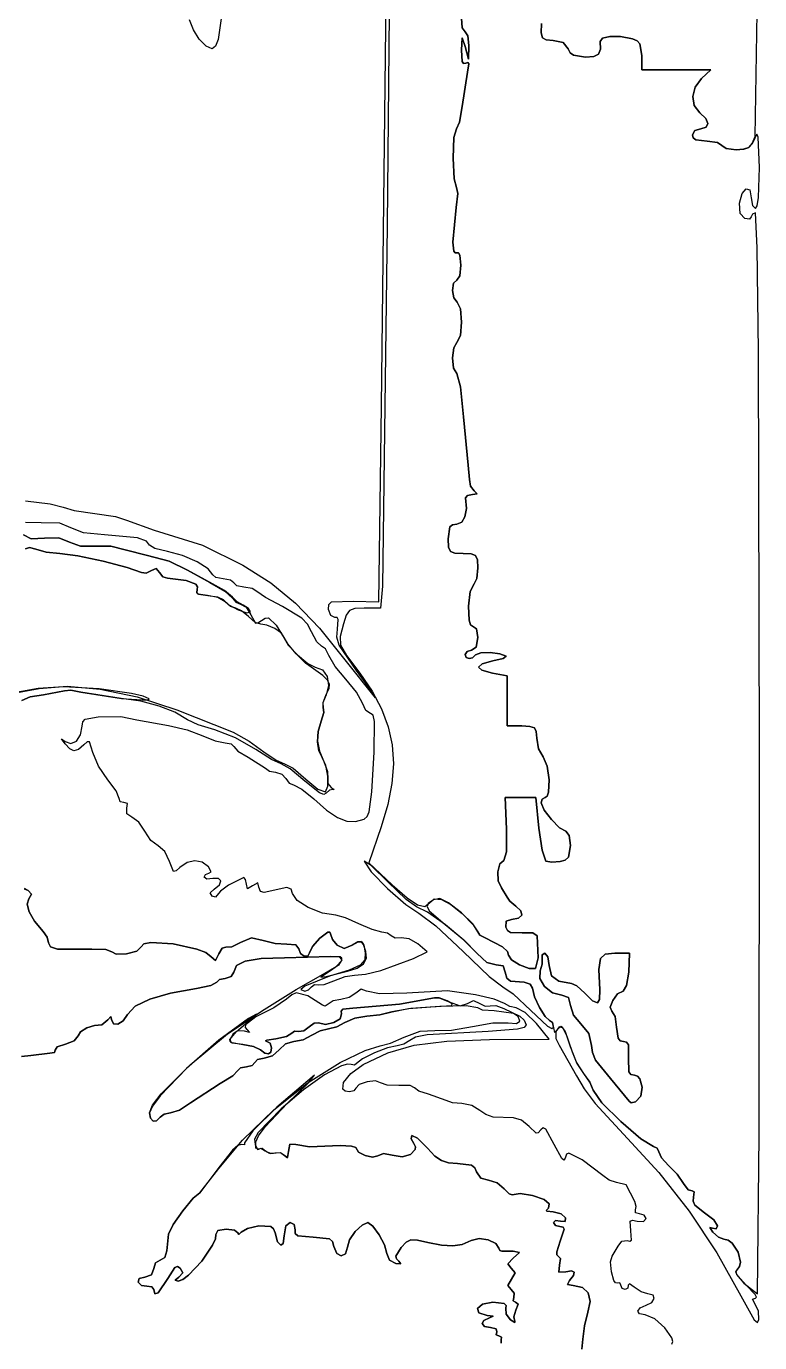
# Model space of a CAD drawing. Extents: x 0 to 397, y 0 to 706.
# Drawn here: x 335.7 to 397.2, y 230.9 to 341.3 of the extents above; entities that cross this region are included whole.
import ezdxf

# ---------------------------------------------------------------- set-up
doc = ezdxf.new("R2010")
doc.units = 0

msp = doc.modelspace()

# ---------------------------------------------------------------- linework, layer by layer
at = {"layer": 'Layer 1', "color": 7}
for points in [[(335.664386, 301.447892), (337.739691, 301.215588), (338.82175, 300.937775), (339.758287, 300.650393), (341.484871, 300.394497), (343.212072, 300.137366), (344.150814, 299.847691), (346.448104, 299.007727), (350.506198, 297.729392), (353.89807, 296.05815), (356.23496, 294.588923), (358.321553, 292.882927), (360.331418, 290.778667), (362.43812, 288.114648), (364.978474, 284.939646), (364.622918, 285.582672), (363.417784, 287.229528), (361.96919, 289.365378), (361.777201, 290.034394), (361.82605, 290.684988), (361.891358, 291.501757), (361.791572, 291.661599), (361.599214, 291.674531), (361.263766, 291.828165), (361.0831, 292.34375), (361.096505, 292.768914), (361.341157, 292.992333), (363.157082, 293.049306), (365.301619, 292.981573), (365.520694, 309.38575), (365.976131, 348.544108)], [(366.208258, 348.339249), (365.987772, 324.555204), (365.614886, 294.30449), (365.427208, 292.452406), (364.058077, 292.452406), (363.294395, 292.419829), (362.838126, 292.255291), (362.557739, 291.858581), (362.321703, 291.129488), (362.051497, 290.093644), (362.089134, 289.366039), (362.587808, 288.488284), (363.700712, 287.001986), (364.728105, 285.501197), (365.519972, 284.012815), (366.079378, 282.514784), (366.409386, 280.985048), (366.513059, 279.401553), (366.393461, 277.742241), (366.053656, 275.985059), (365.496705, 274.10795), (364.471885, 271.109337), (366.426275, 269.257252), (367.665276, 268.15502), (368.543384, 267.563301), (369.140108, 267.443731), (369.534955, 267.757946), (369.948753, 268.070469), (370.55907, 268.019751), (371.340837, 267.614029), (372.268984, 266.861537), (373.203361, 265.902951), (373.591902, 265.324836), (373.773318, 265.042702), (374.209263, 264.794964), (375.674218, 264.043238), (376.08316, 263.659553), (376.177412, 263.343635), (376.415135, 262.964983), (377.099177, 262.540359), (377.886605, 262.239032), (378.434486, 262.230268), (378.650606, 263.138406), (378.574891, 264.974175), (378.207826, 265.218385), (377.317943, 265.223942), (376.323771, 265.244006), (376.076964, 265.415384), (375.939992, 265.714656), (375.970243, 266.195448), (376.426473, 266.346834), (377.008072, 266.451978), (377.275345, 266.721528), (377.20673, 267.086659), (376.780662, 267.478546), (376.272574, 267.881815), (376.061348, 268.220791), (375.577337, 268.997961), (375.308906, 269.575392), (375.269273, 270.337371), (375.433767, 271.001585), (375.777714, 271.285726), (375.988852, 272.031278), (376.001023, 273.932267), (375.884959, 276.57916), (377.172246, 276.578102), (378.45918, 276.577396), (378.713533, 274.019755), (378.991257, 272.151223), (379.301261, 271.250801), (379.789153, 271.149951), (380.494004, 271.203882), (380.92722, 271.334735), (381.189285, 271.564377), (381.353018, 272.561724), (381.244362, 273.404511), (380.983307, 273.755172), (380.454928, 274.047371), (379.763003, 274.732808), (379.159119, 275.52474), (378.894861, 276.136423), (378.990464, 276.447794), (379.23635, 276.577396), (379.413372, 276.69939), (379.527381, 277.026036), (379.578633, 278.057256), (379.414646, 279.199005), (379.059961, 279.979234), (378.686237, 280.656436), (378.530794, 281.541335), (378.496767, 282.101795), (378.337163, 282.412653), (377.965693, 282.546174), (377.296071, 282.574622), (376.061348, 282.574622), (376.061348, 284.675415), (376.061348, 286.775855), (374.826625, 287.00763), (373.935508, 287.25006), (373.644995, 287.51541), (373.954293, 287.781487), (374.862608, 288.0261), (375.711877, 288.242883), (375.969273, 288.428973), (375.452271, 288.633898), (374.630172, 288.731701), (373.835126, 288.707331), (373.399285, 288.545742), (373.150461, 288.30361), (372.865488, 288.228992), (372.630984, 288.319275), (372.533568, 288.571848), (372.689011, 288.820997), (373.062735, 288.924626), (373.45961, 289.189209), (373.591902, 289.98296), (373.474339, 290.735656), (373.150929, 290.9531), (372.985497, 291.068104), (372.877334, 291.437701), (372.821655, 292.619843), (372.96157, 293.857879), (373.274755, 294.51016), (373.49868, 294.947384), (373.591902, 295.833078), (373.563531, 296.503334), (373.413352, 296.864159), (373.043768, 297.010805), (372.357179, 297.03852), (371.668209, 297.066097), (371.298889, 297.214953), (371.150033, 297.584273), (371.122456, 298.273243), (371.261054, 299.265387), (371.476816, 299.455584), (371.828012, 299.507966), (372.244152, 299.670856), (372.518707, 300.126077), (372.634711, 300.823459), (372.575196, 301.712829), (372.727199, 301.901212), (373.150929, 301.982704), (373.537221, 302.050525), (373.29698, 302.287151), (372.988916, 302.693595), (372.909982, 303.251646), (372.793918, 304.446858), (372.390693, 308.502394), (372.14291, 311.028196), (371.831893, 312.148002), (371.567199, 312.597832), (371.483612, 313.445299), (371.578488, 314.292964), (371.849179, 314.743389), (372.134819, 315.319967), (372.235912, 316.437915), (372.149018, 317.555796), (371.870698, 318.132175), (371.588944, 318.4881), (371.483304, 319.111884), (371.560689, 319.705041), (371.828012, 319.96909), (372.077161, 320.337963), (372.18079, 321.224627), (372.083115, 322.072264), (371.971686, 322.259876), (371.828012, 322.262147), (371.69073, 322.252451), (371.591177, 322.407425), (371.505749, 323.158468), (371.793087, 326.05451), (371.90796, 327.237904), (371.796615, 327.730206), (371.60219, 328.455606), (371.516509, 330.199652), (371.596942, 331.943698), (371.801201, 332.669098), (372.066975, 333.213082), (372.295443, 334.521183), (372.743118, 337.39597), (372.837089, 338.121238), (372.755173, 338.224993), (372.584721, 338.168907), (372.406518, 338.136688), (372.288343, 338.303536), (372.222418, 339.262872), (372.293723, 340.295497), (372.533568, 339.548269), (372.802738, 338.489935), (372.844718, 339.636463), (372.770503, 340.446133), (372.533568, 340.782992), (372.294781, 341.119719), (372.216068, 341.92952)], [(378.938253, 341.488548), (378.914545, 340.699091), (379.01529, 340.277241), (379.318906, 340.108265), (379.903806, 340.077436), (380.758234, 339.911057), (381.176629, 339.37188), (381.344353, 339.04018), (381.618572, 338.822252), (382.611377, 338.666324), (383.311801, 338.72058), (383.716057, 338.92125), (383.87736, 339.325187), (383.848922, 339.989241), (384.054393, 340.273299), (384.668514, 340.412002), (385.549731, 340.394005), (386.556493, 340.207964), (386.944092, 340.04966), (387.187657, 339.794288), (387.350244, 338.801438), (387.350244, 337.60799), (390.239143, 337.60799), (393.127689, 337.60799), (392.355811, 336.888676), (391.820289, 336.163188), (391.611758, 335.363352), (391.736537, 334.60704), (392.200941, 334.012124), (392.700448, 333.526795), (392.884669, 333.095739), (392.749076, 332.787119), (392.289136, 332.669098), (391.789382, 332.514714), (391.58358, 332.139931), (391.65526, 331.901277), (391.87762, 331.736706), (392.818303, 331.610764), (393.690326, 331.507135), (394.053026, 331.257986), (394.405584, 331.008837), (395.253177, 330.905208), (395.888673, 330.94484), (396.308336, 331.103469), (396.597294, 331.440692), (396.840678, 332.016106), (397.012888, 342.401375)], [(352.067505, 341.909412), (351.834936, 340.151034), (351.598994, 339.584765), (351.325613, 339.37188), (350.809047, 339.599956), (350.242937, 340.182873), (349.745355, 340.968658), (349.43437, 341.805343)], [(372.216068, 341.92952), (372.294781, 341.119719), (372.533568, 340.782992), (372.770503, 340.446133), (372.844718, 339.636463), (372.802738, 338.489935), (372.533568, 339.548269), (372.293723, 340.295497), (372.222418, 339.262872), (372.288343, 338.303536), (372.406518, 338.136688), (372.584721, 338.168907), (372.755173, 338.224993), (372.837089, 338.121238), (372.743118, 337.39597), (372.295443, 334.521183), (372.066975, 333.213082), (371.801201, 332.669098), (371.596942, 331.943698), (371.516509, 330.199652), (371.60219, 328.455606), (371.796615, 327.730206), (371.90796, 327.237904), (371.793087, 326.05451), (371.505749, 323.158468), (371.591177, 322.407425), (371.69073, 322.252451), (371.828012, 322.262147), (371.971686, 322.259876), (372.083115, 322.072264), (372.18079, 321.224627), (372.077161, 320.337963), (371.828012, 319.96909), (371.560689, 319.705041), (371.483304, 319.111884), (371.588944, 318.4881), (371.870698, 318.132175), (372.149018, 317.555796), (372.235912, 316.437915), (372.134819, 315.319967), (371.849179, 314.743389), (371.578488, 314.292964), (371.483612, 313.445299), (371.567199, 312.597832), (371.831893, 312.148002), (372.14291, 311.028196), (372.390693, 308.502394), (372.793918, 304.446858), (372.909982, 303.251646), (372.988916, 302.693595), (373.29698, 302.287151), (373.537221, 302.050525), (373.150929, 301.982704), (372.727199, 301.901212), (372.575196, 301.712829), (372.634711, 300.823459), (372.518707, 300.126077), (372.244152, 299.670856), (371.828012, 299.507966), (371.476816, 299.455584), (371.261054, 299.265387), (371.122456, 298.273243), (371.150033, 297.584273), (371.298889, 297.214953), (371.668209, 297.066097), (372.357179, 297.03852), (373.043768, 297.010805), (373.413352, 296.864159), (373.563531, 296.503334), (373.591902, 295.833078), (373.49868, 294.947384), (373.274755, 294.51016), (372.96157, 293.857879), (372.821655, 292.619843), (372.877334, 291.437701), (372.985497, 291.068104), (373.150929, 290.9531), (373.474339, 290.735656), (373.591902, 289.98296), (373.45961, 289.189209), (373.062735, 288.924626), (372.689011, 288.820997), (372.533568, 288.571848), (372.630984, 288.319275), (372.865488, 288.228992), (373.150461, 288.30361), (373.399285, 288.545742), (373.835126, 288.707331), (374.630172, 288.731701), (375.452271, 288.633898), (375.969273, 288.428973), (375.711877, 288.242883), (374.862608, 288.0261), (373.954293, 287.781487), (373.644995, 287.51541), (373.935508, 287.25006), (374.826625, 287.00763), (376.061348, 286.775855), (376.061348, 284.675415), (376.061348, 282.574622), (377.296071, 282.574622), (377.965693, 282.546174), (378.337163, 282.412653), (378.496767, 282.101795), (378.530794, 281.541335), (378.686237, 280.656436), (379.059961, 279.979234), (379.414646, 279.199005), (379.578633, 278.057256), (379.527381, 277.026036), (379.413372, 276.69939), (379.23635, 276.577396), (378.990464, 276.447794), (378.894861, 276.136423), (379.159119, 275.52474), (379.763003, 274.732808), (380.454928, 274.047371), (380.983307, 273.755172), (381.244362, 273.404511), (381.353018, 272.561724), (381.189285, 271.564377), (380.92722, 271.334735), (380.494004, 271.203882), (379.789153, 271.149951), (379.301261, 271.250801), (378.991257, 272.151223), (378.713533, 274.019755), (378.45918, 276.577396), (377.172246, 276.578102), (375.884959, 276.57916), (376.001023, 273.932267), (375.988852, 272.031278), (375.777714, 271.285726), (375.433767, 271.001585), (375.269273, 270.337371), (375.308906, 269.575392), (375.577337, 268.997961), (376.061348, 268.220791), (376.272574, 267.881815), (376.780662, 267.478546), (377.20673, 267.086659), (377.275345, 266.721528), (377.008072, 266.451978), (376.426473, 266.346834), (375.970243, 266.195448), (375.939992, 265.714656), (376.076964, 265.415384), (376.323771, 265.244006), (377.317943, 265.223942), (378.207826, 265.218385), (378.574891, 264.974175), (378.650606, 263.138406), (378.434486, 262.230268), (377.886605, 262.239032), (377.099177, 262.540359), (376.415135, 262.964983), (376.177412, 263.343635), (376.08316, 263.659553), (375.674218, 264.043238), (374.209263, 264.794964), (373.773318, 265.042702), (373.591902, 265.324836), (373.176197, 265.969731), (372.217303, 266.898094), (371.147547, 267.733919), (370.399261, 268.101199), (369.89254, 267.987472), (369.442174, 267.700443), (369.337499, 267.437342), (369.515729, 267.084184), (370.870925, 265.921031), (372.41402, 264.64296), (373.541455, 263.493213), (374.3528, 262.729757), (375.124722, 262.538595), (375.707644, 262.460102), (375.880726, 261.938167), (376.013238, 261.427212), (376.325931, 261.188514), (377.47246, 261.099261), (377.970759, 260.928561), (378.178016, 260.580325), (378.349593, 259.860024), (378.755293, 258.964998), (379.231571, 258.202596), (379.614881, 257.880162), (379.84745, 257.698746), (379.947198, 257.2628), (380.014093, 256.868747), (380.262228, 257.134037), (380.577921, 257.396812), (380.913457, 256.957648), (381.506829, 255.234327), (381.89149, 254.264893), (382.46321, 253.420343), (382.988629, 252.69922), (383.2619, 252.026517), (384.001736, 250.984873), (385.576961, 249.396998), (387.259277, 247.942869), (388.320383, 247.302466), (388.631886, 247.172247), (388.761356, 246.867138), (389.004111, 246.353009), (389.587915, 245.72061), (390.296646, 244.978233), (390.840277, 244.200137), (391.229876, 243.687374), (391.568411, 243.583128), (391.728043, 243.509618), (391.68765, 243.070189), (391.65994, 242.71068), (391.790881, 242.387519), (392.600286, 241.746919), (393.374634, 241.1707), (393.698131, 240.661421), (393.57779, 240.400277), (393.259276, 240.46457), (393.045183, 240.518193), (393.302314, 240.132606), (393.774464, 239.710993), (394.229415, 239.535706), (394.590514, 239.446791), (394.923814, 239.208097), (395.434593, 238.449679), (395.616891, 237.59707), (395.539591, 237.240636), (395.325849, 236.986885), (395.218175, 236.819001), (395.277518, 236.569328), (395.889588, 235.840356), (397.036117, 234.949592), (397.17004, 248.265859), (397.222736, 280.281565), (397.129956, 314.021032), (397.020132, 322.682973), (396.869958, 325.613538), (396.624513, 325.513129), (396.522472, 325.271696), (396.361473, 325.092309), (395.974255, 325.140463), (395.58933, 325.565913), (395.533282, 326.42528), (395.744547, 327.244602), (396.07828, 327.638175), (396.386812, 327.538366), (396.522472, 326.877542), (396.626101, 326.233942), (396.87525, 325.966316), (397.01829, 326.21175), (397.123958, 326.90744), (397.200159, 329.405901), (397.106364, 331.955208), (396.993436, 332.199358), (396.8181, 331.875347), (396.590927, 331.38637), (396.301412, 331.090372), (395.880333, 330.944328), (395.258468, 330.905208), (394.407171, 331.008837), (394.053026, 331.257986), (393.690326, 331.507135), (392.818303, 331.610764), (391.87762, 331.736706), (391.65526, 331.901277), (391.58358, 332.139931), (391.789382, 332.514714), (392.289136, 332.669098), (392.749076, 332.787119), (392.884669, 333.095739), (392.700448, 333.526795), (392.200941, 334.012124), (391.736537, 334.60704), (391.611758, 335.363352), (391.820289, 336.163188), (392.355811, 336.888676), (393.127689, 337.60799), (390.239143, 337.60799), (387.350244, 337.60799), (387.350244, 338.801438), (387.187657, 339.794288), (386.944092, 340.04966), (386.556493, 340.207964), (385.549731, 340.394005), (384.668514, 340.412002), (384.054393, 340.273299), (383.848922, 339.989241), (383.87736, 339.325187), (383.716057, 338.92125), (383.311801, 338.72058), (382.611377, 338.666324), (381.618572, 338.822252), (381.344353, 339.04018), (381.176629, 339.37188), (380.758234, 339.911057), (379.903806, 340.077436), (379.318906, 340.108265), (379.01529, 340.277241), (378.914545, 340.699091), (378.938253, 341.488548)], [(335.570636, 268.923172), (335.899689, 268.782061), (336.180324, 268.466236), (335.952959, 268.077916), (335.806964, 267.64132), (335.978271, 267.000267), (336.439429, 266.216472), (337.162987, 265.351647), (337.477709, 264.87425), (337.608546, 264.381508), (337.775526, 264.055828), (338.355157, 263.872361), (341.22452, 263.864335), (342.408047, 263.826985), (342.900216, 263.627974), (343.262916, 263.448189), (344.134939, 263.457582), (345.01609, 263.691783), (345.369662, 264.060127), (345.59344, 264.303829), (346.189259, 264.415959), (348.04394, 264.309894), (350.027539, 263.870718), (350.784506, 263.56646), (351.233891, 263.227218), (351.603823, 262.918802), (351.876652, 263.463932), (352.151554, 263.950016), (352.466144, 264.028377), (352.972469, 264.051837), (353.707923, 264.405497), (354.624969, 264.803342), (355.601282, 264.582591), (356.597968, 264.322329), (357.5973, 264.275322), (358.348232, 264.232371), (358.598837, 263.893616), (358.728439, 263.506839), (359.039809, 263.260026), (359.351312, 263.28256), (359.480782, 263.542954), (359.739853, 264.086629), (360.362727, 264.790377), (361.013382, 265.270332), (361.185499, 265.282503), (361.244672, 265.138569), (361.408581, 264.671094), (361.802414, 264.20653), (362.390627, 263.922103), (363.071709, 264.18748), (363.572505, 264.460238), (363.873177, 264.472216), (364.04202, 264.183164), (364.147329, 263.552832), (364.114102, 262.960838), (363.726201, 262.514959), (362.801327, 262.09501), (361.157183, 261.580803), (359.093608, 260.766768), (358.763926, 260.467568), (359.086376, 260.349608), (359.400657, 260.454868), (359.660699, 260.70803), (359.91073, 260.903558), (360.200449, 260.869956), (360.723619, 260.885698), (361.534656, 261.199097), (362.4618, 261.554698), (363.263268, 261.671114), (364.178396, 261.757451), (365.470423, 262.067328), (368.205687, 263.078699), (369.346219, 263.629032), (368.568696, 264.303191), (367.835667, 264.731023), (367.164287, 264.813308), (366.663254, 264.791348), (366.339492, 264.968883), (366.023138, 265.194573), (365.540097, 265.2885), (364.728443, 265.495757), (363.622043, 265.994056), (362.513923, 266.492355), (361.698697, 266.699612), (360.568942, 266.889754), (359.383989, 267.358204), (358.449132, 267.952001), (358.06967, 268.518183), (357.958148, 268.889338), (357.573841, 269.028123), (355.688418, 268.621547), (355.377048, 268.690471), (355.247446, 269.046997), (355.145052, 269.414812), (354.718279, 269.169058), (354.291109, 268.92498), (354.189112, 269.302408), (354.127376, 269.706515), (353.978856, 269.874614), (352.68813, 269.228104), (352.01224, 268.72313), (351.719666, 268.366488), (351.60272, 268.228816), (351.321732, 268.314982), (351.160425, 268.579478), (351.498121, 268.882602), (351.939083, 269.244464), (352.054276, 269.580926), (351.858583, 269.790653), (351.366888, 269.772308), (350.868589, 269.73606), (350.661332, 269.907775), (350.777616, 270.133465), (351.057149, 270.227392), (351.252059, 270.354921), (351.01411, 270.756559), (350.498123, 271.143865), (349.871771, 271.263413), (349.218101, 271.116922), (348.620158, 270.706112), (348.295707, 270.416823), (348.086185, 270.380145), (347.75938, 271.213054), (347.360962, 272.043449), (346.798766, 272.514805), (346.186299, 272.966845), (345.667759, 273.750939), (345.163684, 274.520083), (344.585789, 274.936273), (344.171804, 275.205354), (344.17692, 275.677107), (344.219165, 276.081346), (343.913747, 276.150887), (343.598893, 276.212006), (343.522164, 276.503313), (343.283553, 277.150263), (342.579541, 278.066825), (341.782924, 279.195494), (341.322593, 280.353532), (341.049631, 281.250073), (340.857951, 281.245856), (340.564473, 280.994882), (340.107157, 280.608838), (339.733284, 280.491512), (339.381834, 280.645979), (338.991789, 281.075315), (338.700526, 281.498649), (338.996375, 281.274282), (339.4744, 281.098202), (339.939262, 281.311059), (340.291279, 281.824351), (340.43077, 282.549575), (340.485225, 282.918564), (340.686225, 283.151194), (341.753687, 283.342972), (343.655558, 283.362596), (345.016884, 283.09885), (347.662719, 282.604608), (349.240078, 282.255226), (350.555499, 281.761116), (351.565414, 281.339017), (352.407583, 281.16351), (352.918406, 281.071655), (353.130778, 280.850949), (353.489112, 280.460247), (354.350684, 279.959479), (355.78261, 279.037317), (356.122291, 278.794914), (356.641625, 278.694064), (357.158268, 278.538621), (357.49182, 278.164897), (357.767913, 277.790247), (358.146928, 277.632555), (358.829686, 277.285686), (359.837088, 276.455688), (360.910757, 275.518544), (361.824022, 274.90611), (362.617298, 274.596625), (363.331001, 274.568325), (364.071129, 274.747922), (364.30461, 274.972332), (364.473384, 275.384124), (364.695855, 277.062785), (364.89663, 280.369759), (364.946592, 282.964839), (364.832088, 283.484387), (364.611585, 283.632956), (364.218723, 283.880783), (363.931429, 284.476801), (363.433483, 285.421144), (362.53337, 286.507038), (361.621836, 287.577455), (361.0958, 288.485417), (360.816355, 289.044791), (360.497488, 289.277404), (360.104317, 289.631549), (359.646588, 290.482846), (359.311245, 291.102661), (358.836565, 291.625274), (357.215594, 292.60022), (355.79046, 293.347712), (355.070704, 293.864224), (354.664128, 294.112888), (353.991909, 294.216296), (353.383676, 294.319925), (353.130778, 294.569074), (352.871707, 294.818223), (352.248833, 294.921852), (351.625959, 295.01697), (351.366888, 295.245702), (350.994994, 295.750935), (350.05914, 296.339579), (348.829069, 296.871998), (347.574524, 297.208559), (346.515705, 297.469041), (346.075218, 297.751484), (345.811974, 298.08723), (345.059614, 298.350413), (342.311782, 298.608029), (340.529327, 298.772777), (339.489558, 299.186232), (338.553374, 299.575435), (336.991184, 299.626499), (335.683216, 299.644844)], [(335.508811, 298.60556), (336.14487, 298.271303), (337.267762, 298.315929), (338.467296, 298.348826), (339.368908, 297.998076), (340.284279, 297.645298), (341.508154, 297.650237), (342.820797, 297.646224), (344.03475, 297.359901), (345.893185, 296.872009), (347.715503, 296.392936), (349.25022, 295.647164), (351.127705, 294.619521), (352.384564, 293.888257), (353.017536, 293.296957), (353.29773, 292.949602), (353.706512, 292.805184), (354.162521, 292.534824), (354.556354, 291.884786), (354.943263, 291.211553), (355.162283, 291.220268), (355.462993, 291.426528), (355.773725, 291.63217), (356.03908, 291.647411), (356.683958, 291.024008), (357.356353, 289.93216), (357.697958, 289.344845), (358.471793, 288.536702), (359.339489, 287.821627), (359.962677, 287.513514), (360.561727, 287.286904), (360.954071, 286.714516), (361.077202, 285.957515), (360.868611, 285.177065), (360.614743, 284.522927), (360.633661, 284.126492), (360.672863, 283.701439), (360.467855, 282.979258), (360.206138, 282.116711), (360.152119, 281.295405), (360.308708, 280.468477), (360.678816, 279.589062), (360.988379, 278.762988), (361.016425, 278.156783), (361.031153, 277.754837), (361.308878, 277.41983), (361.545195, 277.247718), (361.460572, 277.237796), (361.16415, 277.190701), (360.891541, 276.929821), (360.683678, 276.83628), (360.316072, 276.974448), (359.08814, 277.953583), (357.865853, 278.970025), (357.100236, 279.395387), (356.295108, 279.753412), (354.977218, 280.60859), (353.272418, 281.588343), (351.536927, 282.245833), (350.140235, 282.667359), (349.25022, 283.079095), (348.192173, 283.721779), (346.869939, 284.251817), (345.351516, 284.647049), (343.704903, 284.885318), (340.302006, 285.421188), (339.484972, 285.583377), (338.93993, 285.523846), (337.171454, 285.201054), (336.059939, 285.015272), (335.37652, 284.717043)], [(335.688023, 297.423401), (336.015312, 297.558691), (336.548448, 297.392356), (337.410638, 297.1399), (338.555402, 297.030053), (340.058595, 296.843202), (342.172744, 296.404666), (344.188401, 295.880008), (345.39612, 295.434791), (345.787175, 295.393869), (346.225854, 295.605889), (346.642132, 295.793302), (346.911302, 295.443611), (347.192598, 295.076148), (347.569938, 294.971946), (349.141917, 294.788502), (349.948765, 294.464034), (350.093872, 294.25788), (350.074309, 294.016271), (350.041148, 293.780863), (350.165943, 293.624467), (350.955549, 293.51074), (351.774832, 293.413594), (352.235075, 293.180187), (352.731097, 292.745195), (353.509, 292.323333), (354.226644, 292.069284), (354.54189, 292.137728), (354.360606, 292.44222), (353.924529, 292.701467), (353.409384, 292.992553), (353.037645, 293.373862), (352.356298, 293.927944), (351.097366, 294.634691), (349.25022, 295.647164), (347.715503, 296.392936), (345.893185, 296.872009), (344.03475, 297.359901), (342.820797, 297.646224), (341.508154, 297.650237), (340.284279, 297.645298), (339.368908, 297.998076), (338.467296, 298.348826), (337.267762, 298.315929), (336.14487, 298.271303), (335.508811, 298.60556)], [(334.080766, 285.222926), (336.812326, 285.717521), (339.164936, 285.913307), (341.93334, 285.673027), (345.030223, 285.010141), (348.368275, 283.938109), (353.075524, 282.046337), (354.42861, 281.293531), (355.651024, 280.409623), (356.695026, 279.696262), (357.400097, 279.39962), (358.111033, 279.02497), (359.169632, 278.124328), (360.191497, 277.285377), (360.814636, 277.058938), (361.014347, 277.530889), (361.016116, 278.36598), (360.848618, 279.264572), (360.540527, 279.927023), (360.25885, 280.497449), (360.151369, 281.258804), (360.220298, 282.117328), (360.467855, 282.979258), (360.672863, 283.701439), (360.633661, 284.126492), (360.622328, 284.53717), (360.894363, 285.225396), (361.124364, 285.719296), (361.166443, 286.080706), (361.00281, 286.41116), (360.615669, 286.812191), (359.637063, 287.513514), (359.143951, 287.852776), (358.377954, 288.626088), (357.673274, 289.466736), (357.364114, 290.008007), (357.127477, 290.357506), (356.568776, 290.742888), (355.914825, 291.037055), (355.392438, 291.112908), (354.932944, 291.266851), (354.367618, 291.744381), (353.788444, 292.244443), (353.295525, 292.452406), (352.862093, 292.607849), (352.425222, 292.981573), (351.805744, 293.355297), (350.933324, 293.51074), (350.162107, 293.624996), (350.040503, 293.781459), (350.074309, 294.016271), (350.093872, 294.25788), (349.948765, 294.464034), (349.141917, 294.788502), (347.569938, 294.971946), (347.192598, 295.076148), (346.911302, 295.443611), (346.642132, 295.793302), (346.225854, 295.605889), (345.787175, 295.393869), (345.39612, 295.434791), (344.188401, 295.880008), (342.172744, 296.404666), (340.058595, 296.843202), (338.555402, 297.030053), (337.410638, 297.1399), (336.548448, 297.392356), (336.015312, 297.558691), (335.688023, 297.423401)], [(336.726601, 285.729868), (334.257155, 285.258557)], [(335.37652, 284.717043), (336.059939, 285.015272), (337.171454, 285.201054), (338.93993, 285.523846), (339.484972, 285.583377), (340.302006, 285.421188), (343.719234, 284.888272), (345.424723, 284.766988), (345.917309, 284.778394), (346.032885, 284.851451), (345.526076, 285.0887), (344.57094, 285.314142), (341.837208, 285.680391), (338.874743, 285.851775), (336.726601, 285.729868)], [(364.066896, 271.228929), (364.655903, 270.350252), (366.018817, 268.948263), (367.549476, 267.599257), (368.641721, 266.879529), (370.069281, 265.828647), (372.36494, 263.662546), (374.546784, 261.57194), (375.700456, 260.702386), (376.559426, 260.118583), (378.031966, 258.714835), (379.433817, 257.409203), (379.811058, 257.197978), (379.941906, 257.303723), (379.845862, 257.710873), (379.614881, 257.880162), (379.231571, 258.202596), (378.755293, 258.964998), (378.349593, 259.860024), (378.178016, 260.580325), (377.970759, 260.928561), (377.47246, 261.099261), (376.325931, 261.188514), (376.013238, 261.427212), (375.880726, 261.938167), (375.707644, 262.460102), (375.124722, 262.538595), (374.3528, 262.729757), (373.541455, 263.493213), (372.43495, 264.614192), (370.879877, 265.90229), (369.386915, 266.963837), (368.466743, 267.405168), (367.590134, 268.01931), (366.060797, 269.49573), (364.652552, 270.867155), (364.066896, 271.228929)], [(335.346225, 254.859015), (336.10924, 254.939405), (337.704502, 255.143663), (338.093439, 255.198035), (338.151119, 255.389197), (338.334343, 255.65475), (339.025302, 255.888025), (339.768738, 256.183476), (340.077992, 256.59852), (340.290717, 256.936315), (340.810888, 257.25354), (341.461499, 257.469561), (342.065543, 257.503748), (342.59083, 257.93837), (342.82503, 258.209083), (342.894924, 257.968356), (343.051155, 257.584236), (343.416639, 257.554724), (343.857198, 257.837685), (344.238656, 258.390985), (344.873595, 259.066053), (346.092107, 259.671172), (347.82358, 260.179652), (349.997404, 260.564803), (351.213738, 260.816466), (351.719666, 261.100672), (351.926923, 261.317675), (352.425222, 261.407942), (352.923521, 261.559725), (353.130778, 261.924762), (353.361859, 262.483562), (354.102064, 262.856625), (355.42184, 263.063794), (357.391631, 263.124913), (361.244672, 263.233215), (361.964923, 263.21561), (362.189147, 262.956108), (361.921642, 262.524099), (361.166708, 261.988967), (360.425257, 261.517347), (360.891894, 261.576217), (362.655784, 262.012956), (363.493025, 262.276211), (364.024739, 262.632567), (364.259855, 263.091514), (364.207302, 263.662546), (364.011163, 264.245225), (363.824052, 264.49572), (363.544669, 264.460861), (363.071709, 264.18748), (362.390627, 263.922103), (361.802414, 264.20653), (361.408581, 264.671094), (361.244672, 265.138569), (361.185499, 265.282503), (361.013382, 265.270332), (360.362727, 264.790377), (359.739853, 264.086629), (359.480782, 263.542954), (359.351312, 263.28256), (359.039809, 263.260026), (358.728439, 263.506839), (358.598837, 263.893616), (358.348232, 264.232371), (357.5973, 264.275322), (356.597968, 264.322329), (355.601282, 264.582591), (354.624969, 264.803342), (353.707923, 264.405497), (352.972469, 264.051837), (352.466144, 264.028377), (352.151554, 263.950016), (351.876652, 263.463932), (351.603823, 262.918802), (351.233891, 263.227218), (350.784506, 263.56646), (350.027539, 263.870718), (348.04394, 264.309894), (346.189259, 264.415959), (345.59344, 264.303829), (345.369662, 264.060127), (345.01609, 263.691783), (344.134939, 263.457582), (343.262916, 263.448189), (342.900216, 263.627974), (342.408047, 263.826985), (341.22452, 263.864335), (338.355157, 263.872361), (337.775526, 264.055828), (337.608546, 264.381508), (337.477709, 264.87425), (337.162987, 265.351647), (336.439429, 266.216472), (335.978271, 267.000267), (335.806964, 267.64132), (335.952959, 268.077916), (336.180324, 268.466236), (335.899689, 268.782061), (335.587216, 268.932564)], [(375.540207, 230.818738), (375.550878, 231.09902), (375.575837, 231.326959), (375.355792, 231.421812), (375.141259, 231.525441), (375.179403, 231.77459), (375.11996, 232.023739), (374.67105, 232.127368), (374.160354, 232.223302), (373.96395, 232.45113), (374.093844, 232.720895), (374.562041, 232.942638), (374.872045, 233.077708), (374.385652, 233.14478), (373.667049, 233.347048), (373.561254, 233.721528), (373.987339, 234.082447), (374.864372, 234.244036), (375.817358, 234.134278), (375.970811, 233.978973), (375.94352, 233.740622), (375.982414, 233.251451), (376.346745, 232.782124), (376.693923, 232.548717), (376.691057, 232.626196), (376.616576, 233.031362), (376.791598, 233.584694), (376.967238, 234.085815), (376.758437, 234.244036), (376.557001, 234.359218), (376.614857, 234.636325), (376.649914, 234.997393), (376.393665, 235.31507), (376.11206, 235.658411), (376.414126, 236.184315), (376.718221, 236.721816), (376.391548, 237.099774), (376.105445, 237.467545), (376.569701, 237.954908), (377.078231, 238.415415), (376.569701, 238.519), (375.620375, 238.519), (375.43358, 238.576591), (375.355792, 238.773353), (375.094135, 239.186715), (374.465072, 239.477806), (373.702459, 239.580448), (373.040157, 239.428461), (372.288448, 239.099904), (371.488419, 238.965088), (370.552593, 239.019978), (369.393491, 239.260539), (368.524566, 239.457207), (367.97453, 239.472603), (367.578878, 239.275075), (367.173106, 238.832972), (366.734118, 238.112467), (366.768442, 237.88578), (366.962145, 237.69491), (367.146868, 237.48051), (366.712731, 237.493121), (366.188018, 237.776049), (365.969428, 238.348961), (365.765489, 239.056033), (365.321375, 239.906079), (364.805293, 240.624296), (364.385455, 240.935882), (363.88704, 240.720605), (363.317816, 240.169075), (362.849994, 239.486245), (362.655784, 238.877069), (362.500688, 238.317029), (362.14871, 238.141395), (361.76981, 238.343917), (361.53395, 238.918344), (361.420157, 239.334071), (361.159917, 239.574512), (359.801104, 239.712095), (358.505174, 239.829085), (358.290002, 240.017342), (358.270753, 240.329456), (358.187542, 240.765402), (357.862237, 240.946818), (357.491202, 240.658731), (357.364114, 239.817928), (357.277369, 239.176418), (357.068618, 239.020253), (356.815087, 239.324662), (356.594, 240.064873), (356.476552, 240.412618), (356.248939, 240.609518), (355.236863, 240.648015), (354.29618, 240.442037), (353.753431, 240.118848), (353.568884, 239.935227), (353.488848, 240.064873), (353.194454, 240.305468), (352.493661, 240.38837), (351.810903, 240.252066), (351.644877, 239.936109), (351.609789, 239.563384), (351.363178, 239.022425), (350.452532, 237.705053), (349.347217, 236.522486), (348.857273, 236.150034), (348.481517, 236.013218), (348.236116, 236.09149), (348.541842, 236.351532), (348.868999, 236.702281), (348.648734, 237.103302), (348.417543, 237.243933), (348.188799, 237.163406), (347.616152, 236.235821), (346.801808, 235.023323), (346.531046, 234.959966), (346.427996, 235.317892), (346.257384, 235.547418), (345.847323, 235.582476), (345.391755, 235.638656), (345.112134, 235.919732), (345.2054, 236.238114), (345.693159, 236.360704), (346.247903, 236.533565), (346.427996, 237.06626), (346.58238, 237.566014), (346.957163, 237.771816), (347.34394, 237.996844), (347.513494, 238.565566), (347.655311, 239.954453), (348.065156, 240.755794), (348.877201, 241.916208), (349.734292, 242.963314), (350.279273, 243.424731), (351.872419, 245.453204), (353.857561, 247.850623), (356.497912, 250.381557), (359.368251, 252.673903), (362.043361, 254.355557), (364.161705, 255.349906), (365.408511, 255.763494), (366.261131, 255.976792), (367.432045, 256.489864), (368.767795, 256.988295), (369.98263, 257.039845), (371.385011, 257.068729), (373.137171, 257.385214), (374.841618, 257.689485), (376.129081, 257.688956), (376.842134, 257.633085), (377.119682, 257.831479), (376.98819, 258.207711), (376.588972, 258.47305), (374.958917, 258.682026), (373.993496, 258.755757), (373.591902, 258.933204), (372.619277, 259.093647), (370.396659, 259.057074), (367.966939, 258.872929), (366.373006, 258.590657), (365.372307, 258.33798), (364.287735, 258.23294), (363.278437, 258.08076), (362.458581, 257.715062), (361.767798, 257.342572), (361.068283, 257.174606), (360.368768, 257.00664), (359.677985, 256.63415), (358.955937, 256.268452), (358.181501, 256.116272), (357.479031, 255.909015), (356.929492, 255.410716), (356.384097, 254.912417), (355.691594, 254.70516), (355.128824, 254.601531), (354.894668, 254.352382), (354.687411, 254.103233), (354.189112, 253.999604), (353.690813, 253.906382), (353.483556, 253.682457), (353.045538, 253.229975), (351.992363, 252.587786), (349.495753, 250.964655), (348.592686, 250.36749), (347.832758, 250.119046), (347.304341, 250.015417), (346.957163, 249.766268), (346.662494, 249.463601), (346.376755, 249.440963), (346.160734, 249.673052), (346.075218, 250.134568), (346.335804, 250.781411), (347.054475, 251.724136), (349.487551, 254.155576), (352.617409, 256.745567), (355.687007, 258.81079), (358.377998, 260.468141), (360.625899, 261.761778), (361.710256, 262.406723), (362.195629, 262.916333), (362.20395, 263.097236), (362.05083, 263.216525), (361.244672, 263.233215), (357.391631, 263.124913), (355.42184, 263.063794), (354.102064, 262.856625), (353.361859, 262.483562), (353.130778, 261.924762), (352.923521, 261.559725), (352.425222, 261.407942), (351.926923, 261.317675), (351.719666, 261.100672), (351.213738, 260.816466), (349.997404, 260.564803), (347.82358, 260.179652), (346.092107, 259.671172), (344.873595, 259.066053), (344.238656, 258.390985), (343.857198, 257.837685), (343.416639, 257.554724), (343.051155, 257.584236), (342.894924, 257.968356), (342.82503, 258.209083), (342.59083, 257.93837), (342.065543, 257.503748), (341.461499, 257.469561), (340.810888, 257.25354), (340.290717, 256.936315), (340.077992, 256.59852), (339.768738, 256.183476), (339.025302, 255.888025), (338.334343, 255.65475), (338.151119, 255.389197), (338.093439, 255.198035), (337.704502, 255.143663), (336.10924, 254.939405), (335.346225, 254.859015)], [(379.589128, 262.489912), (379.767986, 261.627811), (380.382879, 261.185339), (381.453913, 260.989547), (381.891313, 260.781673), (382.552816, 260.177452), (383.217935, 259.530645), (383.618206, 259.351952), (383.800989, 259.651097), (383.813645, 260.437802), (383.75316, 262.151074), (383.877189, 263.075391), (384.284388, 263.452616), (385.073415, 263.52461), (386.324366, 263.52461), (386.242168, 261.937109), (386.073099, 260.815936), (385.781793, 260.349608), (385.318447, 260.108705), (384.904478, 259.566441), (384.691924, 258.993485), (384.83282, 258.660507), (385.11588, 258.21217), (385.233576, 257.321714), (385.363222, 256.392233), (385.538674, 256.182087), (385.799785, 256.116272), (386.071049, 256.05275), (386.223383, 255.829287), (386.231585, 254.70516), (386.241375, 253.561851), (386.412362, 253.350377), (386.72371, 253.294048), (386.98966, 253.209996), (387.186748, 252.98583), (387.367045, 252.285103), (387.250016, 251.527755), (386.821077, 251.049674), (386.447353, 250.982691), (386.29191, 251.106472), (384.704409, 253.022762), (383.463248, 254.559992), (383.197176, 255.179679), (383.116908, 255.788188), (382.903345, 256.796252), (382.234963, 257.590531), (381.60349, 258.330263), (381.353018, 259.140638), (381.192195, 259.801567), (380.647462, 259.99683), (379.863281, 260.209528), (379.196839, 260.733739), (378.800801, 261.398643), (378.827833, 262.033417), (379.002546, 262.593188), (378.983055, 263.083638), (378.98354, 263.395008), (379.207069, 263.52461), (379.476945, 263.220648), (379.589128, 262.489912)], [(378.983055, 263.083638), (379.002546, 262.593188), (378.827833, 262.033417), (378.800801, 261.398643), (379.196839, 260.733739), (379.863281, 260.209528), (380.647462, 259.99683), (381.192195, 259.801567), (381.353018, 259.140638), (381.60349, 258.330263), (382.234963, 257.590531), (382.903345, 256.796252), (383.116908, 255.788188), (383.197176, 255.179679), (383.463248, 254.559992), (384.704409, 253.022762), (386.29191, 251.106472), (386.447353, 250.982691), (386.821077, 251.049674), (387.250016, 251.527755), (387.367045, 252.285103), (387.186748, 252.98583), (386.98966, 253.209996), (386.72371, 253.294048), (386.412362, 253.350377), (386.241375, 253.561851), (386.231585, 254.70516), (386.223383, 255.829287), (386.071049, 256.05275), (385.799785, 256.116272), (385.538674, 256.182087), (385.363222, 256.392233), (385.233576, 257.321714), (385.11588, 258.21217), (384.83282, 258.660507), (384.691924, 258.993485), (384.904478, 259.566441), (385.318447, 260.108705), (385.781793, 260.349608), (386.073099, 260.815936), (386.242168, 261.937109), (386.324366, 263.52461), (385.073415, 263.52461), (384.284388, 263.452616), (383.877189, 263.075391), (383.75316, 262.151074), (383.813645, 260.437802), (383.800989, 259.651097), (383.618206, 259.351952), (383.217935, 259.530645), (382.552816, 260.177452), (381.891313, 260.781673), (381.453913, 260.989547), (380.382879, 261.185339), (379.767986, 261.627811), (379.589128, 262.489912), (379.476945, 263.220648), (379.207069, 263.52461), (378.98354, 263.395008), (378.983055, 263.083638)], [(369.967108, 259.782341), (367.019692, 259.257628), (363.108398, 258.923679), (362.264597, 258.821286), (362.134814, 258.665016), (362.170361, 258.423087), (362.045395, 258.020496), (361.519883, 257.696056), (360.838597, 257.546043), (360.24631, 257.666731), (359.879333, 257.652929), (359.464201, 257.330887), (359.01485, 256.999452), (358.56497, 256.962234), (358.214838, 256.987104), (358.004406, 256.804542), (357.563257, 256.530301), (356.658558, 256.334642), (355.916137, 256.224575), (355.791088, 256.182043), (355.864807, 256.155783), (356.17631, 255.972383), (356.30578, 255.587105), (356.2341, 255.229096), (356.037404, 255.07862), (355.743209, 255.14067), (355.379032, 255.420241), (354.794788, 255.699068), (353.89807, 255.861214), (353.011715, 255.986681), (352.82353, 256.108702), (352.814865, 256.296101), (353.36467, 256.944584), (354.718279, 258.087243), (355.035735, 258.395879), (354.365501, 258.032209), (351.884579, 256.236624), (349.166523, 253.836532), (346.975386, 251.559869), (346.316178, 250.695302), (346.075218, 250.134568), (346.160734, 249.673052), (346.376755, 249.440963), (346.662494, 249.463601), (346.957163, 249.766268), (347.304341, 250.015417), (347.832758, 250.119046), (348.592686, 250.36749), (349.495753, 250.964655), (351.992363, 252.587786), (353.045538, 253.229975), (353.483556, 253.682457), (353.690813, 253.906382), (354.189112, 253.999604), (354.687411, 254.103233), (354.894668, 254.352382), (355.128824, 254.601531), (355.691594, 254.70516), (356.384097, 254.912417), (356.929492, 255.410716), (357.479031, 255.909015), (358.181501, 256.116272), (358.955937, 256.268452), (359.677985, 256.63415), (360.368768, 257.00664), (361.068283, 257.174606), (361.767798, 257.342572), (362.458581, 257.715062), (363.278437, 258.08076), (364.287735, 258.23294), (365.387697, 258.344374), (366.425217, 258.612176), (367.783545, 258.890165), (369.6549, 259.026338), (371.405869, 259.127409), (371.433546, 259.268729), (371.024031, 259.516346), (370.355605, 259.782032), (369.967108, 259.782341)], [(363.364868, 260.177452), (362.812021, 259.800818), (362.104392, 259.644052), (361.455633, 259.529355), (361.045, 259.253527), (360.809873, 259.068803), (360.583213, 259.172741), (359.343199, 259.930861), (358.366048, 260.182744), (357.995063, 260.026111), (357.556378, 259.658869), (356.501219, 258.938496), (354.993446, 258.184962), (354.130992, 257.518917), (354.07716, 257.291894), (354.245909, 257.093114), (354.456033, 256.882947), (354.040945, 256.97705), (353.474648, 257.006463), (353.076097, 256.745628), (352.846549, 256.31886), (352.871133, 256.067809), (353.89807, 255.861214), (354.794788, 255.699068), (355.379032, 255.420241), (355.743209, 255.14067), (356.037404, 255.07862), (356.2341, 255.229096), (356.30578, 255.587105), (356.17631, 255.972383), (355.864807, 256.155783), (355.791088, 256.182043), (355.916137, 256.224575), (356.658558, 256.334642), (357.563257, 256.530301), (358.004406, 256.804542), (358.214838, 256.987104), (358.56497, 256.962234), (359.01485, 256.999452), (359.464201, 257.330887), (359.879333, 257.652929), (360.24631, 257.666731), (360.838597, 257.546043), (361.519883, 257.696056), (362.045395, 258.020496), (362.170361, 258.423087), (362.134814, 258.665016), (362.264597, 258.821286), (363.108398, 258.923679), (367.017972, 259.257319), (369.96605, 259.78093), (370.403671, 259.75575), (371.192659, 259.431327), (372.120244, 259.092748), (372.735357, 259.312441), (373.241152, 259.55255), (373.752769, 259.303974), (374.219626, 259.067304), (374.620603, 259.096541), (375.107657, 259.127761), (375.782301, 258.895457), (377.119682, 258.228001), (377.493406, 257.917689), (377.648849, 257.520328), (377.477895, 257.300895), (376.928388, 257.138049), (374.473847, 256.941773), (369.342691, 256.666253), (368.357404, 256.480008), (367.891362, 256.201291), (367.399061, 255.892037), (366.830559, 255.763494), (366.01794, 255.58436), (364.920134, 255.160685), (363.924787, 254.663058), (363.419548, 254.262071), (363.244791, 254.129911), (362.990923, 254.186929), (362.66979, 254.225483), (362.16857, 254.081355), (360.749416, 253.32302), (358.980548, 252.067863), (357.109056, 250.471824), (355.175479, 248.485287), (354.885661, 247.921454), (354.922537, 247.473211), (355.124238, 247.065356), (355.222752, 247.075277), (355.390983, 247.167485), (355.761091, 246.956744), (356.243647, 246.729775), (356.682547, 246.782472), (357.060901, 246.817617), (357.397981, 246.548227), (357.638134, 246.358036), (357.7116, 246.893597), (357.842613, 247.50183), (358.334253, 247.468978), (359.480782, 247.27248), (362.064793, 247.400186), (362.996402, 247.347291), (363.36134, 247.220975), (363.597608, 246.845988), (364.145257, 246.546243), (364.762558, 246.411796), (365.20778, 246.532705), (365.695011, 246.714606), (366.416397, 246.569747), (367.246853, 246.448474), (367.9557, 246.642551), (368.348833, 247.046642), (368.366348, 247.294524), (368.232146, 247.555408), (368.02017, 247.943288), (368.051876, 248.224275), (368.524511, 247.995543), (369.373383, 247.157475), (369.995782, 246.510937), (370.544429, 246.123526), (371.138585, 245.935149), (371.897509, 245.88571), (373.055503, 245.741688), (373.335587, 245.525248), (373.489596, 245.180154), (373.839905, 244.658439), (374.495014, 244.474598), (375.219443, 244.268002), (375.808406, 243.771159), (376.210838, 243.329216), (376.486798, 243.253986), (377.133462, 243.363728), (378.181897, 243.195028), (379.158364, 242.864602), (379.589128, 242.489163), (379.511473, 242.128139), (379.324545, 241.939888), (379.3895, 241.883267), (379.917212, 241.838288), (380.569807, 241.670322), (380.935329, 241.31794), (380.915044, 241.007496), (380.519051, 241.055826), (380.111416, 241.112006), (379.941906, 240.935882), (380.098716, 240.694449), (380.475659, 240.59404), (380.742541, 240.555003), (380.833773, 240.387048), (380.493651, 239.359317), (380.22038, 238.467053), (380.228092, 238.214431), (380.336312, 238.124594), (380.524695, 237.909311), (380.454845, 237.367532), (380.393771, 236.78342), (380.960023, 236.805204), (381.451184, 236.873621), (381.673561, 236.764106), (381.619779, 236.493459), (381.282462, 236.078482), (381.10012, 235.743387), (381.592201, 235.655148), (382.368082, 235.491751), (382.848885, 235.031657), (383.009939, 234.32001), (382.826572, 233.401955), (382.533369, 232.267685), (382.411352, 231.152995), (382.307723, 230.31162)], [(389.849323, 230.7346), (389.954089, 230.941308), (389.867111, 231.266562), (389.282012, 232.092575), (388.42221, 232.852376), (387.615886, 233.185702), (387.150621, 233.279932), (387.016384, 233.504305), (387.203681, 233.771341), (387.703022, 233.993564), (388.190914, 234.234919), (388.391204, 234.553334), (388.285238, 234.830871), (387.854364, 234.949592), (387.288772, 235.116103), (386.707835, 235.516506), (386.315414, 235.802212), (386.203715, 235.692895), (386.16244, 235.417067), (385.939132, 235.30237), (385.689983, 235.412172), (385.586354, 235.675962), (385.494279, 235.882866), (385.273087, 235.855879), (385.135102, 235.87747), (385.003107, 236.077958), (384.794676, 236.807541), (384.722968, 237.628472), (384.863159, 238.124594), (385.350346, 238.955033), (385.668198, 239.371929), (386.106702, 239.411528), (386.347439, 239.362569), (386.472621, 239.465415), (386.416793, 240.234206), (386.371594, 241.050932), (386.569045, 241.130599), (386.957955, 241.059354), (387.49162, 241.031441), (387.703022, 241.258321), (387.541406, 241.536707), (387.153041, 241.652374), (386.826148, 241.751813), (386.812258, 241.990688), (386.865428, 242.265375), (386.759253, 242.688792), (386.027326, 244.092539), (385.231812, 244.291859), (384.603559, 244.487342), (384.085636, 244.884173), (382.35138, 246.195802), (381.231751, 246.75544), (381.028793, 246.663569), (380.922276, 246.337971), (380.814585, 246.168787), (380.625634, 246.298945), (379.995881, 247.467214), (379.296984, 248.754104), (379.065853, 248.875278), (378.864522, 248.701937), (378.667363, 248.463779), (378.473379, 248.421743), (377.901791, 248.982395), (377.256824, 249.530656), (376.581696, 249.720407), (374.867547, 249.770016), (374.254717, 249.987256), (373.774641, 250.339532), (373.090208, 250.742846), (372.249934, 250.907505), (371.474573, 250.984146), (370.946067, 251.175616), (369.44676, 251.693847), (368.637091, 251.953756), (368.300232, 252.234303), (367.911691, 252.41175), (366.977314, 252.423039), (365.981378, 252.445485), (365.444494, 252.64917), (365.013333, 252.809844), (364.30899, 252.741818), (363.65161, 252.514579), (363.36134, 252.197614), (363.205897, 251.97532), (362.832173, 251.882936), (362.474153, 251.943477), (362.280472, 252.111018), (362.343928, 252.682596), (362.938139, 253.428666), (363.978701, 254.180226), (366.055985, 255.176664), (368.271877, 255.809928), (370.986576, 256.151158), (374.560278, 256.271494), (379.585953, 256.312417), (378.50363, 257.625456), (377.560037, 258.552777), (376.811707, 258.938496), (376.275264, 259.044638), (375.841215, 259.299741), (374.972102, 259.664028), (373.389407, 260.032813), (371.04286, 260.366938), (367.655707, 260.171102), (365.362341, 260.109498), (364.263041, 260.33338), (363.810515, 260.504654), (363.364868, 260.177452)], [(380.14687, 256.9453), (380.129937, 256.370404), (380.40087, 255.800536), (381.864193, 253.233723), (382.501674, 252.153445), (383.423119, 250.925364), (386.147271, 247.989678), (388.775677, 245.139557), (391.308766, 241.886839), (393.634422, 238.387331), (395.640527, 234.796839), (396.770078, 232.779522), (397.041348, 232.555635), (397.166997, 232.78918), (397.124003, 233.495529), (396.859022, 234.08705), (396.615429, 234.491422), (396.879836, 234.596814), (396.957954, 234.680329), (396.84253, 234.907744), (396.129477, 235.655501), (395.34243, 236.509973), (395.235714, 236.795971), (395.325849, 236.978418), (395.538665, 237.236584), (395.6157, 237.595879), (395.434064, 238.450737), (394.924211, 239.208758), (394.590977, 239.447006), (394.229415, 239.535706), (393.774464, 239.710993), (393.302314, 240.132606), (393.045183, 240.518193), (393.259276, 240.46457), (393.57779, 240.400277), (393.698131, 240.661421), (393.374634, 241.1707), (392.600286, 241.746919), (391.790881, 242.387519), (391.65994, 242.71068), (391.68765, 243.070189), (391.728043, 243.509618), (391.568411, 243.583128), (391.229876, 243.687374), (390.840277, 244.200137), (390.296646, 244.978233), (389.587915, 245.72061), (389.004111, 246.353009), (388.761356, 246.867138), (388.631886, 247.172247), (388.320383, 247.302466), (387.259277, 247.942869), (385.576961, 249.396998), (384.001736, 250.984873), (383.2619, 252.026517), (382.990217, 252.69922), (382.468502, 253.420343), (381.858593, 254.390129), (381.37489, 255.660483), (381.042617, 256.686141), (380.718547, 257.251159), (380.415643, 257.342043), (380.14687, 256.9453)], [(382.307723, 230.31162), (382.411352, 231.152995), (382.533369, 232.267685), (382.826572, 233.401955), (383.009939, 234.32001), (382.848885, 235.031657), (382.368082, 235.491751), (381.592201, 235.655148), (381.10012, 235.743387), (381.282462, 236.078482), (381.619779, 236.493459), (381.673561, 236.764106), (381.451184, 236.873621), (380.960023, 236.805204), (380.393771, 236.78342), (380.454845, 237.367532), (380.524695, 237.909311), (380.336312, 238.124594), (380.228092, 238.214431), (380.22038, 238.467053), (380.493651, 239.359317), (380.833773, 240.387048), (380.742541, 240.555003), (380.475659, 240.59404), (380.098716, 240.694449), (379.941906, 240.935882), (380.111416, 241.112006), (380.519051, 241.055826), (380.915044, 241.007496), (380.935329, 241.31794), (380.569807, 241.670322), (379.917212, 241.838288), (379.3895, 241.883267), (379.324545, 241.939888), (379.511473, 242.128139), (379.589128, 242.489163), (379.158364, 242.864602), (378.181897, 243.195028), (377.133462, 243.363728), (376.486798, 243.253986), (376.210838, 243.329216), (375.808406, 243.771159), (375.219443, 244.268002), (374.495014, 244.474598), (373.839905, 244.658439), (373.489596, 245.180154), (373.335587, 245.525248), (373.055503, 245.741688), (371.897509, 245.88571), (371.138585, 245.935149), (370.544429, 246.123526), (369.995782, 246.510937), (369.373383, 247.157475), (368.524511, 247.995543), (368.051876, 248.224275), (368.02017, 247.943288), (368.232146, 247.555408), (368.366348, 247.294524), (368.348833, 247.046642), (367.9557, 246.642551), (367.246853, 246.448474), (366.416397, 246.569747), (365.695011, 246.714606), (365.20778, 246.532705), (364.762558, 246.411796), (364.145257, 246.546243), (363.597608, 246.845988), (363.36134, 247.220975), (362.996402, 247.347291), (362.064793, 247.400186), (359.480782, 247.27248), (358.334253, 247.468978), (357.842613, 247.50183), (357.7116, 246.893597), (357.6369, 246.377174), (357.418795, 246.515066), (357.053184, 246.77255), (356.577772, 246.755661), (356.117485, 246.718046), (355.787902, 246.9257), (355.519614, 247.133442), (355.206877, 247.095386), (354.99274, 247.179391), (354.973337, 247.707103), (355.207499, 248.215483), (355.770043, 248.971415), (357.621642, 250.912797), (359.338436, 252.594489), (359.903763, 253.294048), (356.740755, 250.617874)], [(356.740755, 250.617874), (354.744296, 248.634336), (354.028951, 247.623142), (354.033052, 247.447061), (353.766484, 247.470742), (353.476958, 247.382745), (353.040687, 247.001723), (351.896055, 245.534696), (350.279273, 243.424731), (349.734292, 242.963314), (348.877201, 241.916208), (348.065156, 240.755794), (347.655311, 239.954453), (347.513494, 238.565566), (347.34394, 237.996844), (346.957163, 237.771816), (346.58238, 237.566014), (346.427996, 237.06626), (346.247903, 236.533565), (345.693159, 236.360704), (345.2054, 236.238114), (345.112134, 235.919732), (345.391755, 235.638656), (345.847323, 235.582476), (346.257384, 235.547418), (346.427996, 235.317892), (346.531046, 234.959966), (346.801808, 235.023323), (347.616152, 236.235821), (348.188799, 237.163406), (348.417543, 237.243933), (348.648734, 237.103302), (348.868999, 236.702281), (348.541842, 236.351532), (348.236116, 236.09149), (348.481517, 236.013218), (348.857273, 236.150034), (349.347217, 236.522486), (350.452532, 237.705053), (351.363178, 239.022425), (351.609789, 239.563384), (351.644877, 239.936109), (351.810903, 240.252066), (352.493661, 240.38837), (353.194454, 240.305468), (353.488848, 240.064873), (353.568884, 239.935227), (353.753431, 240.118848), (354.29618, 240.442037), (355.236863, 240.648015), (356.248939, 240.609518), (356.476552, 240.412618), (356.594, 240.064873), (356.815087, 239.324662), (357.068618, 239.020253), (357.277369, 239.176418), (357.364114, 239.817928), (357.491202, 240.658731), (357.862237, 240.946818), (358.187542, 240.765402), (358.270753, 240.329456), (358.290002, 240.017342), (358.505174, 239.829085), (359.801104, 239.712095), (361.159917, 239.574512), (361.420157, 239.334071), (361.53395, 238.918344), (361.76981, 238.343917), (362.14871, 238.141395), (362.500688, 238.317029), (362.655784, 238.877069), (362.849994, 239.486245), (363.317816, 240.169075), (363.88704, 240.720605), (364.385455, 240.935882), (364.805293, 240.624296), (365.321375, 239.906079), (365.765489, 239.056033), (365.969428, 238.348961), (366.188018, 237.776049), (366.712731, 237.493121), (367.146868, 237.48051), (366.962145, 237.69491), (366.768442, 237.88578), (366.734118, 238.112467), (367.173106, 238.832972), (367.578878, 239.275075), (367.97453, 239.472603), (368.524566, 239.457207), (369.393491, 239.260539), (370.552593, 239.019978), (371.488419, 238.965088), (372.288448, 239.099904), (373.040157, 239.428461), (373.702459, 239.580448), (374.465072, 239.477806), (375.094135, 239.186715), (375.355792, 238.773353), (375.43358, 238.576591), (375.620375, 238.519), (376.569701, 238.519), (377.078231, 238.415415), (376.569701, 237.954908), (376.105445, 237.467545), (376.391548, 237.099774), (376.718221, 236.721816), (376.414126, 236.184315), (376.11206, 235.658411), (376.393665, 235.31507), (376.649914, 234.997393), (376.614857, 234.636325), (376.557001, 234.359218), (376.758437, 234.244036), (376.967238, 234.085815), (376.791598, 233.584694), (376.616576, 233.031362), (376.691057, 232.626196), (376.693923, 232.548717), (376.346745, 232.782124), (375.982414, 233.251451), (375.94352, 233.740622), (375.970811, 233.978973), (375.817358, 234.134278), (374.864372, 234.244036), (373.987339, 234.082447), (373.561254, 233.721528), (373.667049, 233.347048), (374.385652, 233.14478), (374.872045, 233.077708), (374.562041, 232.942638), (374.093844, 232.720895), (373.96395, 232.45113), (374.160354, 232.223302), (374.67105, 232.127368), (375.11996, 232.023739), (375.179403, 231.77459), (375.141259, 231.525441), (375.355792, 231.421812), (375.575837, 231.326959), (375.550878, 231.09902), (375.540207, 230.818738)]]:
    msp.add_lwpolyline(points, dxfattribs=at)

doc.saveas('drawing.dxf')
